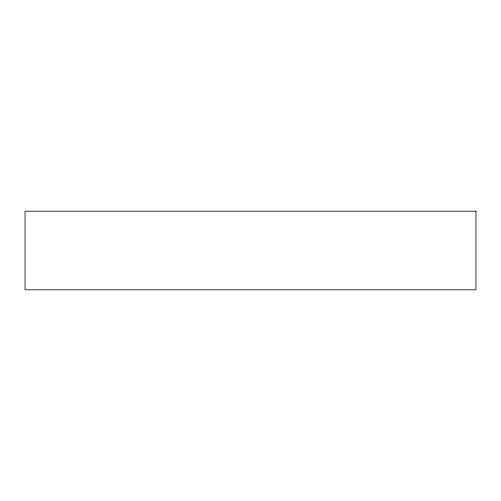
<?xml version="1.0" encoding="UTF-8"?>
<svg xmlns="http://www.w3.org/2000/svg" width="501" height="501" viewBox="0 0 501 501"><rect width="100%" height="100%" fill="white"/><g stroke="black" fill="none" stroke-linecap="round" stroke-linejoin="round"><path stroke-width="0.75" d="M475.95 211.203L25.05 211.203L25.05 289.797L475.95 289.797L475.95 211.203"/></g></svg>
